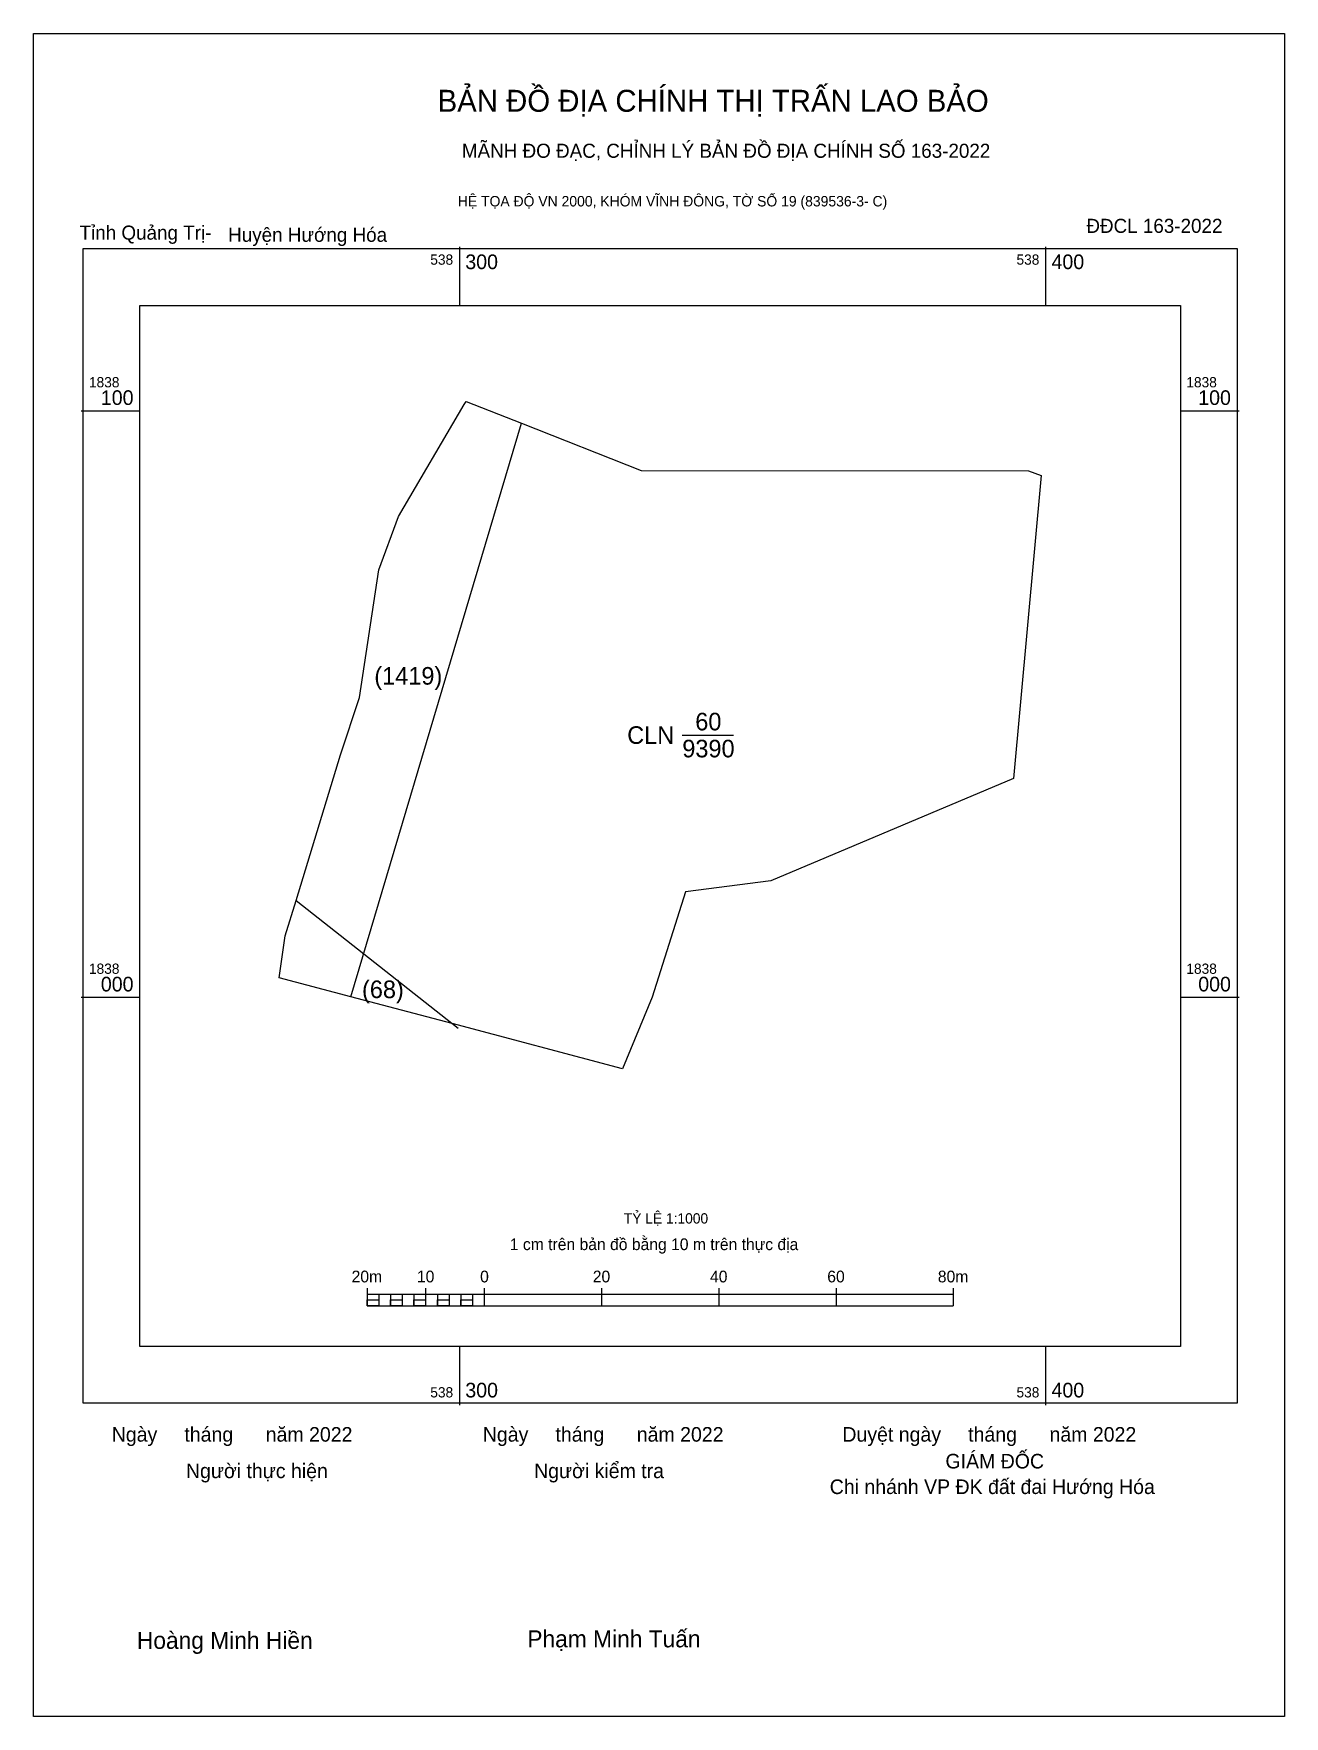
# Model space of a CAD drawing. Extents: x 537405 to 538441, y 1836894 to 1838164.
# Drawn here: x 538227.4 to 538440.7, y 1837877.4 to 1838164.3 of the extents above.
import ezdxf

# ---------------------------------------------------------------- set-up
doc = ezdxf.new("R2010")
doc.units = 0
for name, color, linetype in [('Level 1', 7, 'Continuous'), ('Level 10', 7, 'Continuous'), ('Level 13', 7, 'Continuous'), ('Level 15', 7, 'Continuous'), ('Level 27', 7, 'Continuous'), ('Level 50', 7, 'Continuous'), ('Level 59', 7, 'Continuous'), ('Level 6', 7, 'Continuous'), ('Level 62', 7, 'Continuous'), ('Level 63', 7, 'Continuous'), ('Level 9', 7, 'Continuous')]:
    doc.layers.add(name, color=color, linetype=linetype)

msp = doc.modelspace()

# ---------------------------------------------------------------- linework, layer by layer
at = {"layer": 'Level 1'}
msp.add_lwpolyline([(538281.49, 1838000.1), (538310.58, 1838097.88)], dxfattribs=at)
at = {"layer": 'Level 10'}
msp.add_lwpolyline([(538298.78, 1837995.52), (538281.49, 1838000.1), (538269.26, 1838003.34), (538270.3, 1838010.47), (538272.14, 1838016.52), (538279.7, 1838041.33), (538282.97, 1838051.1), (538286.27, 1838072.91), (538289.58, 1838081.98), (538300.8, 1838101.09), (538301.14, 1838101.6), (538310.58, 1838097.88), (538331.02, 1838089.82), (538397.06, 1838089.78), (538399.22, 1838088.95), (538394.51, 1838037.3), (538353.14, 1838019.86), (538338.59, 1838017.99), (538332.86, 1838000), (538327.83, 1837987.82)], close=True, dxfattribs=at)
at = {"layer": 'Level 15'}
msp.add_lwpolyline([(538227.37, 1838164.31), (538440.72, 1838164.31), (538440.72, 1837877.39), (538227.37, 1837877.39)], close=True, dxfattribs=at)
at = {"layer": 'Level 27'}
for p, q in [((538301.14, 1838101.6), (538301.13, 1838101.6)), ((538399.22, 1838088.95), (538399.22, 1838088.96))]:
    msp.add_line(p, q, dxfattribs=at)
at = {"layer": 'Level 50'}
msp.add_line((538338.01, 1838044.71), (538346.73, 1838044.71), dxfattribs=at)
at = {"layer": 'Level 59'}
msp.add_lwpolyline([(538272.14, 1838016.52), (538299.79, 1837994.72)], dxfattribs=at)
at = {"layer": 'Level 62'}
msp.add_lwpolyline([(538245.48, 1838117.97), (538423, 1838117.97), (538423, 1837940.46), (538245.48, 1837940.46)], close=True, dxfattribs=at)
at = {"layer": 'Level 63'}
for p, q in [((538300, 1838127.97), (538300, 1838117.97)), ((538400, 1838127.97), (538400, 1838117.97)), ((538235.48, 1838100), (538245.48, 1838100)), ((538423, 1838100), (538433, 1838100)), ((538235.48, 1838000), (538245.48, 1838000)), ((538423, 1838000), (538433, 1838000)), ((538284.24, 1837950.39), (538284.24, 1837947.39)), ((538284.24, 1837949.39), (538384.24, 1837949.39)), ((538286.24, 1837949.39), (538286.24, 1837947.39)), ((538288.24, 1837949.39), (538288.24, 1837947.39)), ((538290.24, 1837949.39), (538290.24, 1837947.39)), ((538292.24, 1837949.39), (538292.24, 1837947.39)), ((538294.24, 1837950.39), (538294.24, 1837947.39)), ((538294.24, 1837949.39), (538294.24, 1837947.39)), ((538296.24, 1837949.39), (538296.24, 1837947.39)), ((538298.24, 1837949.39), (538298.24, 1837947.39)), ((538300.24, 1837949.39), (538300.24, 1837947.39)), ((538302.24, 1837949.39), (538302.24, 1837947.39)), ((538304.24, 1837950.39), (538304.24, 1837947.39)), ((538304.24, 1837949.39), (538304.24, 1837947.39)), ((538324.24, 1837950.39), (538324.24, 1837947.39)), ((538344.24, 1837950.39), (538344.24, 1837947.39)), ((538364.24, 1837950.39), (538364.24, 1837947.39)), ((538384.24, 1837950.39), (538384.24, 1837947.39)), ((538284.24, 1837947.39), (538384.24, 1837947.39)), ((538300, 1837940.46), (538300, 1837930.46)), ((538400, 1837940.46), (538400, 1837930.46))]:
    msp.add_line(p, q, dxfattribs=at)
for points in [[(538235.8, 1838127.66), (538432.68, 1838127.66), (538432.68, 1837930.77), (538235.8, 1837930.77)], [(538284.24, 1837948.39), (538286.24, 1837948.39), (538286.24, 1837947.39), (538284.24, 1837947.39)], [(538284.24, 1837948.39), (538286.24, 1837948.39), (538286.24, 1837947.39), (538284.24, 1837947.39)], [(538288.24, 1837948.39), (538290.24, 1837948.39), (538290.24, 1837947.39), (538288.24, 1837947.39)], [(538292.24, 1837948.39), (538294.24, 1837948.39), (538294.24, 1837947.39), (538292.24, 1837947.39)], [(538296.24, 1837948.39), (538298.24, 1837948.39), (538298.24, 1837947.39), (538296.24, 1837947.39)], [(538300.24, 1837948.39), (538302.24, 1837948.39), (538302.24, 1837947.39), (538300.24, 1837947.39)]]:
    msp.add_lwpolyline(points, close=True, dxfattribs=at)

# ---------------------------------------------------------------- texts
at = {"layer": 'Level 13'}
for s, p in [('(1419)', (538285.48, 1838053.31)), ('CLN', (538328.62, 1838043.21)), ('60', (538340.23, 1838045.51)), ('9390', (538338.02, 1838040.91)), ('(68)', (538283.38, 1837999.86))]:
    msp.add_text(s, height=3, dxfattribs=at).set_placement(p)
at = {"layer": 'Level 6'}
msp.add_text('TỶ LỆ 1:1000', height=1.7579, dxfattribs=at).set_placement((538328.05, 1837961.42))
at = {"layer": 'Level 63'}
for s, height, p in [('BẢN ĐỒ ĐỊA CHÍNH THỊ TRẤN LAO BẢO', 3.7437, (538296.28, 1838150.99)), ('MÃNH ĐO ĐẠC, CHỈNH LÝ BẢN ĐỒ ĐỊA CHÍNH SỐ 163-2022', 2.4022, (538300.42, 1838143.14)), ('HỆ TỌA ĐỘ VN 2000, KHÓM VĨNH ĐÔNG, TỜ SỐ 19 (839536-3- C)', 1.7782, (538299.72, 1838134.85)), ('538', 1.75, (538295.03, 1838124.91)), ('300', 2.5, (538301, 1838124.16)), ('538', 1.75, (538395.03, 1838124.91)), ('400', 2.5, (538401, 1838124.16)), ('1838', 1.75, (538236.8, 1838104)), ('100', 2.5, (538238.83, 1838101)), ('1838', 1.75, (538424, 1838104)), ('100', 2.5, (538426.03, 1838101)), ('1838', 1.75, (538236.8, 1838004)), ('000', 2.5, (538238.83, 1838001)), ('1838', 1.75, (538424, 1838004)), ('000', 2.5, (538426.03, 1838001)), ('1 cm trên bản đồ bằng 10 m trên thực địa', 2, (538308.6, 1837956.89)), ('20m', 2, (538281.61, 1837951.39)), ('10', 2, (538292.75, 1837951.39)), ('0', 2, (538303.53, 1837951.39)), ('20', 2, (538322.75, 1837951.39)), ('40', 2, (538342.75, 1837951.39)), ('60', 2, (538362.75, 1837951.39)), ('80m', 2, (538381.61, 1837951.39)), ('300', 2.5, (538301, 1837931.77)), ('400', 2.5, (538401, 1837931.77)), ('538', 1.75, (538295.03, 1837931.77)), ('538', 1.75, (538395.03, 1837931.77)), ('Ngày     tháng      năm 2022', 2.4883, (538240.69, 1837924.23)), ('Ngày     tháng      năm 2022', 2.4883, (538303.99, 1837924.23)), ('Duyệt ngày     tháng      năm 2022', 2.4883, (538365.33, 1837924.23)), ('GIÁM ĐỐC', 2.488, (538382.91, 1837919.66)), ('Người thực hiện', 2.4883, (538253.35, 1837918.01)), ('Người kiểm tra', 2.4883, (538312.74, 1837918.01)), ('Chi nhánh VP ĐK đất đai Hướng Hóa', 2.4883, (538363.17, 1837915.3)), ('Hoàng Minh Hiền', 2.9024, (538244.98, 1837888.9)), ('Phạm Minh Tuấn', 2.9024, (538311.58, 1837889.16))]:
    msp.add_text(s, height=height, dxfattribs=at).set_placement(p)
at = {"layer": 'Level 9'}
for s, p in [('ĐĐCL 163-2022', (538406.95, 1838130.34)), ('Tỉnh Quảng Trị-', (538235.2, 1838129.18)), ('Huyện Hướng Hóa', (538260.55, 1838128.82))]:
    msp.add_text(s, height=2.4022, dxfattribs=at).set_placement(p)

doc.saveas('drawing.dxf')
